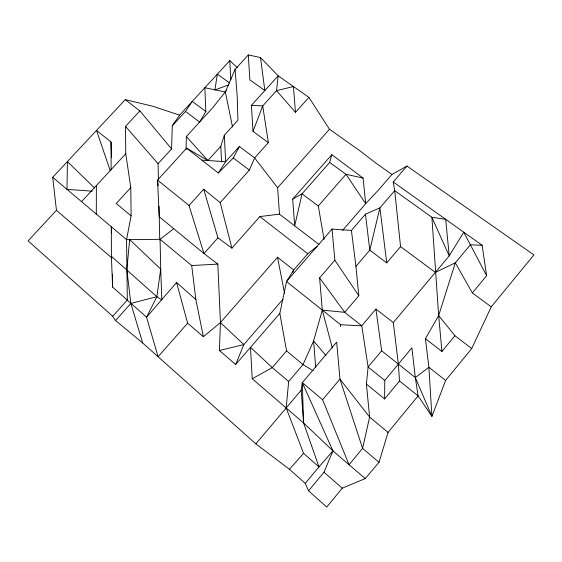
<?xml version="1.0" encoding="UTF-8"?>
<svg xmlns="http://www.w3.org/2000/svg" width="562" height="562" viewBox="0 0 562 562"><rect width="100%" height="100%" fill="white"/><g stroke="black" fill="none" stroke-linecap="round" stroke-linejoin="round"><path stroke-width="0.84" d="M96.299 214.094L96.369 185.572M406.986 166.043L393.231 181.983L394.714 190.666L379.905 207.863L365.448 214.178L351.412 230.434L332.044 229.071L334.847 260.185L319.609 277.874L344.703 312.332L361.752 325.812L368.11 367.007L366.403 384.085L384.612 398.957L384.766 380.46L411.883 347.815L415.332 377.573L418.086 395.887L431.911 416.386L445.617 380.439L471.722 348.545L491.237 306.845L533.9 254.909L406.986 166.043L391.939 174.466L378.943 189.499L365.693 203.669L342.532 230.448M186.078 149.597L186.345 136.566L212.808 107.63L226.296 90.658M158.407 179.433L158.055 163.675L171.572 148.916L172.274 125.804L179.608 115.161L229.788 60.619L237.269 67.644M316.982 246.437L307.772 253.764L293.68 270.006L286.536 281.548L279.82 313.385L235.682 364.527L219.398 350.519L220.437 322.588L217.831 264.091L203.971 253.525L159.236 216.742L157.55 180.079L186.64 148.192L207.926 160.535L220.803 146.317L224.329 135.203L237.916 120.226L237.206 96.25L235.099 69.365L248.327 54.943L260.515 57.556L278.169 75.835L308.91 97.367L329.48 129.246L360.2 151.009L376.041 163.191L391.939 174.466M340.558 326.487L340.656 324.752L286.536 281.548L332.044 229.071M319.609 277.874L322.3 310.098L313.589 340.958L303.016 364.59L288.671 381.479L286.177 407.977L303.564 453.344L318.984 466.867L305.292 483.369L308.559 490.844L326.754 507.057L342.258 488.188L365.216 478.585L379.02 462.301L388.082 432.41L418.086 395.887L399.498 380.973L398.367 364.085L393.302 322.567L375.915 309.044L361.752 325.812L340.656 324.752M111.557 233.63L111.304 226.76L111.402 256.328L112.597 287.091L146.563 317.186L176.594 282.51L187.624 323.178L158.098 356.737L146.563 317.186L156.854 296.708L160.718 269.107L160.058 239.321L173.791 228.643M365.216 478.585L349.072 464.76L322.595 399.737L302.307 382.666L332.943 450.864L318.984 466.867L303.585 422.954L301.19 390.225L302.307 382.666L336.687 342.061L339.947 379.083L362.588 448.357L379.02 462.301M111.838 257.972L56.446 210.314L52.695 177.297L125.263 99.643L139.903 110.911L125.509 126.401L125.762 153.756L130.791 187.617L131.108 215.843L126.555 239.63L127.314 299.982L112.702 316.287L115.54 320.537L142.72 343.038L255.836 443.854L289.458 469.298L305.292 483.369M329.662 162.453L331.833 154.683L363.094 178.077L365.693 203.669L346.002 174.29L329.662 162.453L302.061 193.827L292.683 199.138L294.699 225.833L302.061 193.827L318.289 205.987L324.063 239.447M375.915 309.044L381.661 350.8L415.332 377.573L431.911 416.386L428.883 367.302L425.406 338.682L438.655 315.584L455.318 262.819L470.373 244.814L482.126 245.285L486.629 275.703L472.361 292.935L491.237 306.845M292.886 272.507L293.68 270.006L277.516 257.241L220.437 322.588L203.381 336.736L187.624 323.178M319.019 244.505L279.469 214.136L259.862 216.567L231.93 248.151L220.199 202.657L249.338 170.103L254.642 157.915L268.334 142.636L253.012 131.346L262.728 105.916L276.532 90.651L293.42 86.52L295.472 112.358L308.91 97.367M235.682 364.527L243.831 344.569L282.946 299.342M308.559 490.844L323.993 472.199L332.943 450.864L303.585 422.954L252.233 378.767L250.497 347.365L272.275 367.604L288.671 381.479M232.549 127.047L225.348 91.992L235.099 69.365M186.64 148.192L218.302 173.005L233.321 157.971L239.37 146.478L254.642 157.915L277.628 187.764L279.469 214.136M225.348 91.992L204.842 87.735L205.847 111.522L199.615 122.052L185.495 111.431L172.274 125.804M218.302 173.005L225.643 161.701L239.37 146.478M185.495 111.431L192.26 101.406L205.847 111.522M425.406 338.682L441.929 351.461L454.897 335.725L438.655 315.584L431.89 217.269L394.714 190.666L400.558 246.634L386.733 262.897L369.789 250.153L365.448 214.178M384.612 398.957L399.498 380.973M393.302 322.567L449.214 255.893L463.762 232.211L486.629 275.703M381.661 350.8L368.11 367.007L384.766 380.46M322.595 399.737L339.947 379.083L369.62 417.067L388.082 432.41M255.836 443.854L301.19 390.225M351.412 230.434L355.929 266.346L358.809 295.745L344.703 312.332L322.3 310.098L332.332 348.004M355.929 266.346L369.789 250.153L379.905 207.863L386.733 262.897M279.82 313.385L286.564 350.899L272.275 367.604L252.233 378.767M318.289 205.987L346.002 174.29L363.094 178.077M292.683 199.138L331.833 154.683M289.458 469.298L303.564 453.344M277.628 187.764L329.48 129.246M189.015 205.516L203.704 189.204L217.923 237.838L203.971 253.525L189.015 205.516L157.55 180.079L158.189 185.825M115.54 320.537L130.848 303.431L156.854 296.708L161.835 300.01L160.718 269.107L129.681 239.658L126.555 239.63L52.695 177.297M253.012 131.346L251.418 105.333L278.169 75.835L276.532 90.651L295.472 112.358M130.791 187.617L116.229 203.507L131.108 215.843M81.532 201.632L125.762 153.756M56.446 210.314L28.1 240.88L112.702 316.287M415.332 377.573L428.883 367.302L445.617 380.439M228.615 84.897L214.916 89.962L217.346 74.135L229.661 83.014M219.398 350.519L243.831 344.569L220.437 322.588M142.72 343.038L130.848 303.431L126.829 269.598L129.681 239.658L160.058 239.321L191.691 265.545L217.831 264.091M251.418 105.333L262.728 105.916L268.334 142.636M202.151 160.149L225.643 161.701L224.329 135.203M92.182 191.171L66.997 189.373L67.398 161.568L94.556 188.003M125.263 99.643L152.927 106.281L179.608 115.161M313.189 370.822L303.016 364.59L286.564 350.899M393.231 181.983L482.126 245.285M217.923 237.838L231.93 248.151M400.558 246.634L435.374 272.394L455.318 262.819L472.361 292.935M233.321 157.971L249.338 170.103M454.897 335.725L471.722 348.545M259.862 216.567L307.772 253.764M111.55 157.522L111.023 141.989L96.516 130.405L110.229 170.743M203.704 189.204L220.199 202.657M111.402 256.328L156.854 296.708M332.943 450.864L349.072 464.76L362.588 448.357L369.62 417.067L366.403 384.085M323.993 472.199L342.258 488.188M176.594 282.51L195.857 299.567L203.381 336.736M186.345 136.566L207.926 160.535M125.509 126.401L158.055 163.675M325.862 355.437L313.589 340.958L315.689 367.471M139.903 110.911L171.572 148.916M334.847 260.185L358.809 295.745M277.516 257.241L284.562 293.273M260.515 57.556L264.835 90.538L249.851 79.874L248.327 54.943M191.691 265.545L195.857 299.567M438.655 315.584L441.929 351.461M229.788 60.619L230.799 79.671M220.803 146.317L221.547 161.856M302.307 382.666L303.585 422.954M159.004 206.366L159.749 239.855M112.548 274.108L112.597 287.091M111.023 141.989L111.114 169.612M445.701 219.342L431.89 217.269L449.214 255.893L445.701 219.342"/></g></svg>
